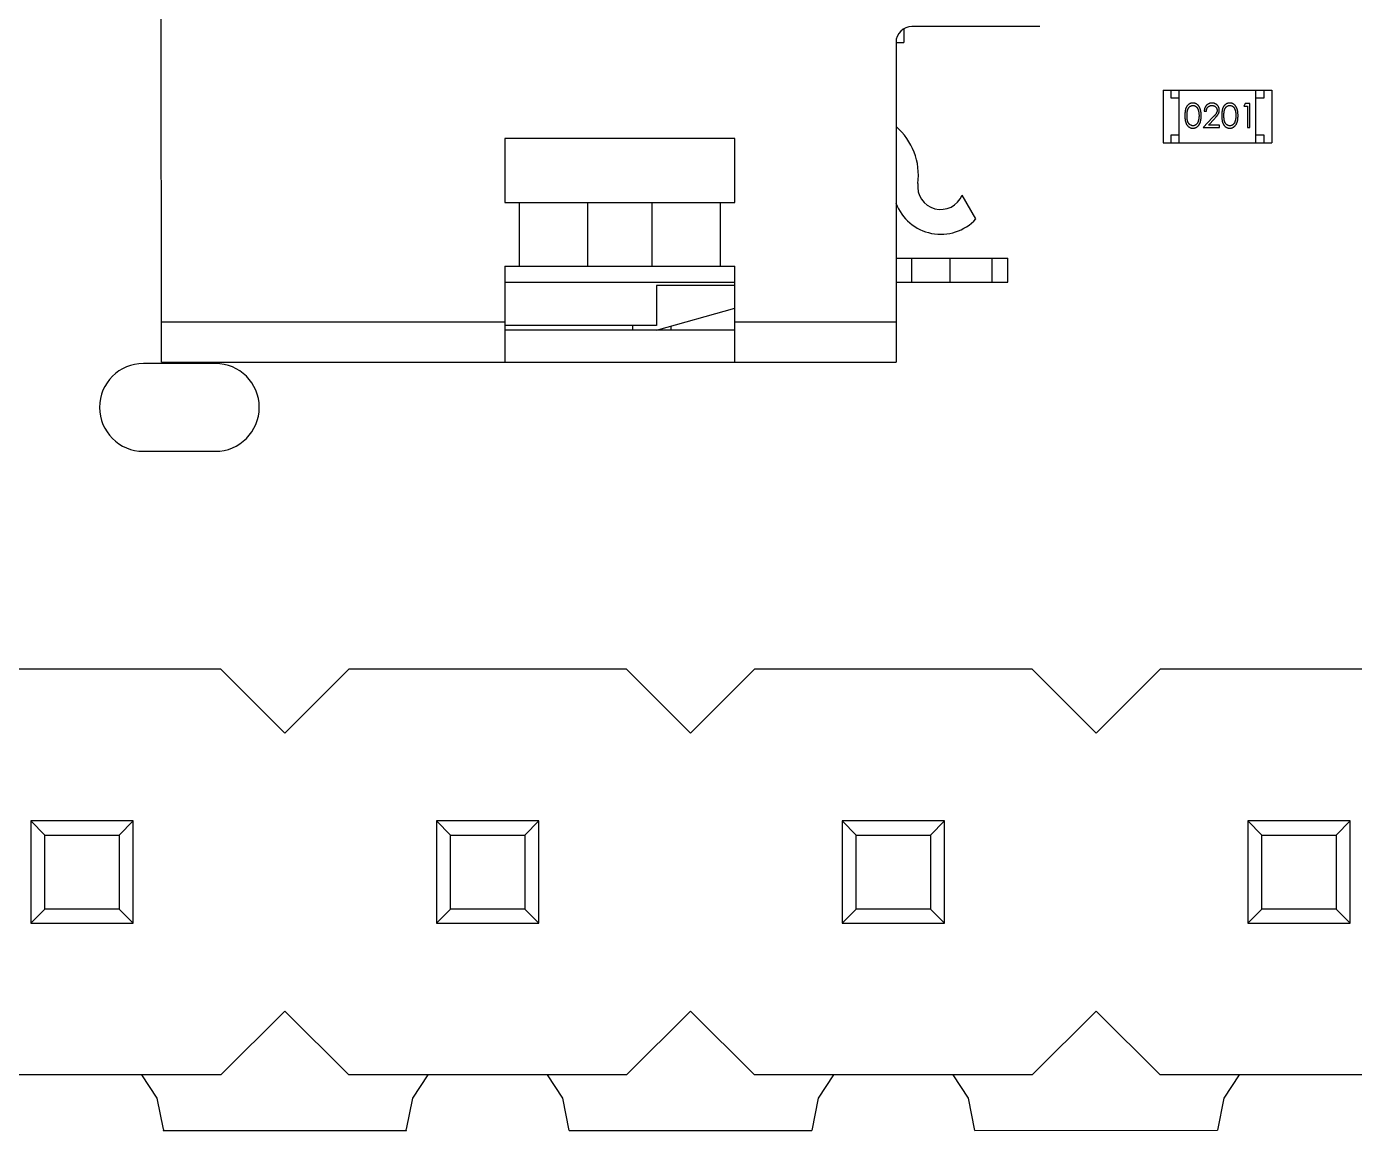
# Model space of a CAD drawing. Header units: millimetres. Extents: x 563 to 681, y 173 to 284.
# Drawn here: x 619.66 to 627.97, y 173.4 to 180.31 of the extents above; entities that cross this region are included whole.
import ezdxf

# ---------------------------------------------------------------- set-up
doc = ezdxf.new("R2010")
doc.units = ezdxf.units.MM
doc.header["$LTSCALE"] = 30.734
doc.layers.get('0').update_dxf_attribs({"linetype": 'CONTINUOUS'})

msp = doc.modelspace()

# ---------------------------------------------------------------- linework, layer by layer
at = {"linetype": 'Continuous'}
for p, q in [((620.5028, 178.2065), (620.4995, 189.6065)), ((625.1522, 180.2945), (625.1522, 180.2079)), ((626.0022, 180.3081), (625.2022, 180.3079)), ((625.1022, 180.2079), (625.1028, 178.2079)), ((625.1022, 180.2079), (625.1522, 180.2079)), ((626.7749, 179.9103), (626.7749, 179.5803)), ((626.7749, 179.9103), (627.4549, 179.9103)), ((626.8249, 179.8603), (626.8249, 179.9103)), ((626.8749, 179.8603), (626.8249, 179.8603)), ((626.8749, 179.5803), (626.8749, 179.9103)), ((627.3549, 179.5803), (627.3549, 179.9103)), ((627.4049, 179.8603), (627.3549, 179.8603)), ((627.4049, 179.9103), (627.4049, 179.8603)), ((627.4549, 179.9103), (627.4549, 179.5803)), ((627.0321, 179.7794), (627.0456, 179.7794)), ((627.289, 179.8256), (627.2802, 179.8102)), ((627.2802, 179.8102), (627.3033, 179.8102)), ((627.3167, 179.8256), (627.289, 179.8256)), ((627.3033, 179.8102), (627.3033, 179.6756)), ((627.3167, 179.6756), (627.3167, 179.8256)), ((627.0845, 179.7377), (627.0263, 179.6756)), ((627.0263, 179.6756), (627.1283, 179.6756)), ((627.0585, 179.691), (627.096, 179.731)), ((627.1283, 179.691), (627.0585, 179.691)), ((627.1283, 179.6756), (627.1283, 179.691)), ((627.3033, 179.6756), (627.3167, 179.6756)), ((624.0924, 179.6076), (622.6524, 179.6071)), ((622.6524, 179.6071), (622.6525, 179.2071)), ((624.0925, 179.2076), (624.0924, 179.6076)), ((626.8249, 179.5803), (626.8249, 179.6303)), ((626.8249, 179.6303), (626.8749, 179.6303)), ((627.3549, 179.6303), (627.4049, 179.6303)), ((627.4049, 179.6303), (627.4049, 179.5803)), ((626.7749, 179.5803), (627.4549, 179.5803)), ((622.6525, 179.2071), (624.0925, 179.2076)), ((622.7425, 179.2072), (622.7426, 178.8072)), ((623.1697, 179.2073), (623.1698, 178.8073)), ((623.5753, 178.8074), (623.5752, 179.2074)), ((624.0026, 178.8075), (624.0025, 179.2075)), ((625.6025, 179.1037), (625.5165, 179.2526)), ((625.1026, 178.8579), (625.8026, 178.8581)), ((625.1993, 178.8579), (625.1994, 178.7079)), ((625.4422, 178.7079), (625.4421, 178.8579)), ((625.7026, 178.858), (625.7026, 178.708)), ((625.8026, 178.7081), (625.8026, 178.8581)), ((622.6526, 178.8071), (624.0926, 178.8076)), ((622.6526, 178.8071), (622.6528, 178.2071)), ((624.0928, 178.2076), (624.0926, 178.8076)), ((622.6526, 178.7071), (624.0926, 178.7076)), ((624.0926, 178.6876), (623.6026, 178.6874)), ((623.6026, 178.6874), (623.6027, 178.4374)), ((625.1026, 178.7079), (625.8026, 178.7081)), ((623.6027, 178.4074), (624.0927, 178.546)), ((622.6527, 178.4571), (620.5027, 178.4565)), ((623.6027, 178.4374), (622.6527, 178.4371)), ((623.4527, 178.4374), (623.4527, 178.4074)), ((623.6927, 178.4329), (623.6927, 178.4074)), ((625.1027, 178.4579), (624.0927, 178.4576)), ((624.0927, 178.4076), (622.6527, 178.4071)), ((620.8404, 178.1991), (620.3904, 178.1991)), ((620.5028, 178.2065), (625.1028, 178.2079)), ((620.3904, 177.6491), (620.8404, 177.6491)), ((620.8755, 176.2854), (619.1355, 176.2854)), ((620.8755, 176.2854), (621.2755, 175.8854)), ((621.2755, 175.8854), (621.6755, 176.2854)), ((623.4155, 176.2854), (621.6755, 176.2854)), ((623.4155, 176.2854), (623.8155, 175.8854)), ((623.8155, 175.8854), (624.2155, 176.2854)), ((625.9555, 176.2854), (624.2155, 176.2854)), ((625.9555, 176.2854), (626.3555, 175.8854)), ((626.3555, 175.8854), (626.7555, 176.2854)), ((628.4955, 176.2854), (626.7555, 176.2854)), ((619.6855, 175.3354), (619.6855, 174.6954)), ((619.7736, 175.2472), (619.6855, 175.3354)), ((620.3255, 175.3354), (619.6855, 175.3354)), ((620.3255, 175.3354), (620.2373, 175.2472)), ((620.3255, 174.6954), (620.3255, 175.3354)), ((622.2255, 175.3354), (622.2255, 174.6954)), ((622.3136, 175.2472), (622.2255, 175.3354)), ((622.8655, 175.3354), (622.2255, 175.3354)), ((622.8655, 175.3354), (622.7773, 175.2472)), ((622.8655, 174.6954), (622.8655, 175.3354)), ((624.7655, 175.3354), (624.7655, 174.6954)), ((624.8536, 175.2472), (624.7655, 175.3354)), ((625.4055, 175.3354), (624.7655, 175.3354)), ((625.4055, 175.3354), (625.3173, 175.2472)), ((625.4055, 174.6954), (625.4055, 175.3354)), ((627.3055, 175.3354), (627.3055, 174.6954)), ((627.3936, 175.2472), (627.3055, 175.3354)), ((627.9455, 175.3354), (627.3055, 175.3354)), ((627.9455, 175.3354), (627.8573, 175.2472)), ((627.9455, 174.6954), (627.9455, 175.3354)), ((619.7736, 174.7835), (619.7736, 175.2472)), ((619.7736, 175.2472), (620.2373, 175.2472)), ((620.2373, 175.2472), (620.2373, 174.7835)), ((622.3136, 174.7835), (622.3136, 175.2472)), ((622.3136, 175.2472), (622.7773, 175.2472)), ((622.7773, 175.2472), (622.7773, 174.7835)), ((624.8536, 174.7835), (624.8536, 175.2472)), ((624.8536, 175.2472), (625.3173, 175.2472)), ((625.3173, 175.2472), (625.3173, 174.7835)), ((627.3936, 174.7835), (627.3936, 175.2472)), ((627.3936, 175.2472), (627.8573, 175.2472)), ((627.8573, 175.2472), (627.8573, 174.7835)), ((619.7736, 174.7835), (619.6855, 174.6954)), ((620.2373, 174.7835), (619.7736, 174.7835)), ((620.3255, 174.6954), (620.2373, 174.7835)), ((622.3136, 174.7835), (622.2255, 174.6954)), ((622.7773, 174.7835), (622.3136, 174.7835)), ((622.8655, 174.6954), (622.7773, 174.7835)), ((624.8536, 174.7835), (624.7655, 174.6954)), ((625.3173, 174.7835), (624.8536, 174.7835)), ((625.4055, 174.6954), (625.3173, 174.7835)), ((627.3936, 174.7835), (627.3055, 174.6954)), ((627.8573, 174.7835), (627.3936, 174.7835)), ((627.9455, 174.6954), (627.8573, 174.7835)), ((619.6855, 174.6954), (620.3255, 174.6954)), ((622.2255, 174.6954), (622.8655, 174.6954)), ((624.7655, 174.6954), (625.4055, 174.6954)), ((627.3055, 174.6954), (627.9455, 174.6954)), ((621.2755, 174.1454), (620.8755, 173.7454)), ((621.6755, 173.7454), (621.2755, 174.1454)), ((623.8155, 174.1454), (623.4155, 173.7454)), ((624.2155, 173.7454), (623.8155, 174.1454)), ((626.3555, 174.1454), (625.9555, 173.7454)), ((626.7555, 173.7454), (626.3555, 174.1454)), ((620.8755, 173.7454), (619.1355, 173.7454)), ((620.4765, 173.6005), (620.3796, 173.7454)), ((623.4155, 173.7454), (621.6755, 173.7454)), ((622.1713, 173.7454), (622.0745, 173.6005)), ((623.0165, 173.6005), (622.9196, 173.7454)), ((625.9555, 173.7454), (624.2155, 173.7454)), ((624.7113, 173.7454), (624.6145, 173.6005)), ((625.5565, 173.6005), (625.4596, 173.7454)), ((628.4955, 173.7454), (626.7555, 173.7454)), ((627.2513, 173.7454), (627.1545, 173.6005)), ((620.5153, 173.4054), (620.4765, 173.6005)), ((622.0745, 173.6005), (622.0357, 173.4054)), ((623.0567, 173.3982), (623.0165, 173.6005)), ((624.6145, 173.6005), (624.5743, 173.3984)), ((625.5966, 173.3985), (625.5565, 173.6005)), ((627.1545, 173.6005), (627.1144, 173.3987)), ((620.5153, 173.4054), (620.5138, 173.3979)), ((620.5138, 173.3979), (622.0371, 173.3981)), ((622.0371, 173.3981), (622.0357, 173.4054)), ((623.0567, 173.3982), (624.5743, 173.3984)), ((625.5966, 173.3985), (627.1144, 173.3987))]:
    msp.add_line(p, q, dxfattribs=at)
for centre, radius, start, end in [((625.2022, 180.2079), 0.1, 90.01659, 180.01659), ((624.8424, 179.3778), 0.4, 352.63436, 49.40313), ((625.3827, 179.3079), 0.1448, 172.63436, 337.5176), ((625.3827, 179.3079), 0.3, 200.62811, 317.10404), ((620.3904, 177.9241), 0.275, 90.00001, 270.00001), ((620.8404, 177.9241), 0.275, 270.00001, 90.00001)]:
    msp.add_arc(centre, radius, start, end, dxfattribs=at)
for points, knots in [([(626.9611, 179.8294), (626.9599, 179.8294), (626.9576, 179.8294), (626.9541, 179.829), (626.9508, 179.8283), (626.9475, 179.8274), (626.9443, 179.8262), (626.9411, 179.8247), (626.9381, 179.823), (626.9352, 179.8211), (626.9323, 179.8189), (626.9297, 179.8164), (626.9272, 179.8137), (626.9249, 179.8107), (626.9227, 179.8075), (626.9207, 179.8041), (626.9189, 179.8004), (626.9172, 179.7964), (626.9157, 179.7921), (626.9145, 179.7874), (626.9133, 179.7823), (626.9125, 179.7768), (626.9118, 179.7708), (626.9113, 179.7644), (626.911, 179.7576), (626.911, 179.7529), (626.9109, 179.7505)], [0, 0, 0, 0, 0.033742, 0.066533, 0.099153, 0.13154, 0.164087, 0.196563, 0.229707, 0.263315, 0.297504, 0.331686, 0.366482, 0.4021, 0.438958, 0.476748, 0.515985, 0.556589, 0.599519, 0.645765, 0.695487, 0.748721, 0.805687, 0.866754, 0.931405, 1, 1, 1, 1]), ([(626.9244, 179.7506), (626.9244, 179.7526), (626.9244, 179.7565), (626.9247, 179.7622), (626.925, 179.7674), (626.9256, 179.7723), (626.9261, 179.7769), (626.927, 179.781), (626.9279, 179.7848), (626.929, 179.7882), (626.9302, 179.7913), (626.9316, 179.7942), (626.9331, 179.7969), (626.9347, 179.7994), (626.9364, 179.8017), (626.9383, 179.8039), (626.9404, 179.8058), (626.9432, 179.8081), (626.947, 179.8104), (626.9517, 179.8126), (626.9566, 179.8138), (626.9599, 179.814), (626.9615, 179.814)], [0, 0, 0, 0, 0.073302, 0.142286, 0.206253, 0.266017, 0.321612, 0.372532, 0.419497, 0.462398, 0.502825, 0.541489, 0.579034, 0.615143, 0.650298, 0.684912, 0.718701, 0.752189, 0.817245, 0.879117, 0.939613, 1, 1, 1, 1]), ([(627.0129, 179.7505), (627.0128, 179.7528), (627.0128, 179.7573), (627.0125, 179.7639), (627.012, 179.7701), (627.0112, 179.7759), (627.0103, 179.7814), (627.0091, 179.7865), (627.0077, 179.7913), (627.0061, 179.7957), (627.0043, 179.7998), (627.0024, 179.8036), (627.0002, 179.8072), (626.998, 179.8105), (626.9956, 179.8135), (626.993, 179.8163), (626.9903, 179.8188), (626.9874, 179.821), (626.9845, 179.823), (626.9814, 179.8247), (626.9782, 179.8262), (626.9749, 179.8274), (626.9716, 179.8283), (626.9682, 179.829), (626.9647, 179.8294), (626.9623, 179.8294), (626.9611, 179.8294)], [0, 0, 0, 0, 0.065278, 0.127205, 0.186168, 0.241675, 0.294115, 0.343609, 0.390387, 0.434463, 0.476646, 0.517002, 0.555936, 0.593716, 0.630057, 0.665601, 0.700745, 0.734917, 0.768681, 0.802087, 0.834849, 0.867433, 0.900138, 0.932806, 0.966212, 1, 1, 1, 1]), ([(626.9615, 179.814), (626.9632, 179.814), (626.9665, 179.8138), (626.9713, 179.8126), (626.976, 179.8104), (626.9797, 179.8081), (626.9826, 179.8058), (626.9846, 179.8038), (626.9866, 179.8016), (626.9884, 179.7991), (626.9901, 179.7964), (626.9916, 179.7934), (626.9931, 179.7902), (626.9944, 179.7868), (626.9956, 179.7831), (626.9967, 179.7792), (626.9975, 179.7751), (626.9982, 179.7707), (626.9987, 179.766), (626.9992, 179.7611), (626.9993, 179.7559), (626.9994, 179.7524), (626.9994, 179.7506)], [0, 0, 0, 0, 0.059689, 0.119507, 0.181075, 0.246162, 0.279894, 0.314468, 0.350403, 0.387474, 0.426147, 0.466624, 0.508745, 0.553328, 0.600058, 0.649177, 0.700552, 0.754894, 0.811825, 0.871514, 0.934319, 1, 1, 1, 1]), ([(627.081, 179.8294), (627.0793, 179.8294), (627.0761, 179.8293), (627.0712, 179.8286), (627.0666, 179.8275), (627.0622, 179.826), (627.058, 179.824), (627.0539, 179.8216), (627.0501, 179.8187), (627.0466, 179.8154), (627.0433, 179.8118), (627.0404, 179.8079), (627.038, 179.8037), (627.036, 179.7993), (627.0343, 179.7947), (627.0332, 179.7898), (627.0324, 179.7847), (627.0322, 179.7812), (627.0321, 179.7794)], [0, 0, 0, 0, 0.06445, 0.126725, 0.187421, 0.247417, 0.306749, 0.366595, 0.427749, 0.490235, 0.553031, 0.614805, 0.676505, 0.738096, 0.801021, 0.864897, 0.931209, 1, 1, 1, 1]), ([(627.0456, 179.7794), (627.0457, 179.7808), (627.0459, 179.7834), (627.0467, 179.7871), (627.0476, 179.7907), (627.0489, 179.794), (627.0504, 179.7971), (627.0521, 179.8), (627.0541, 179.8026), (627.0564, 179.805), (627.0588, 179.8071), (627.0614, 179.809), (627.0642, 179.8106), (627.0672, 179.8118), (627.0702, 179.8128), (627.0735, 179.8135), (627.0769, 179.814), (627.0792, 179.814), (627.0803, 179.814)], [0, 0, 0, 0, 0.073648, 0.143686, 0.210962, 0.275557, 0.338064, 0.399311, 0.4594, 0.51934, 0.579024, 0.637809, 0.695959, 0.754122, 0.813113, 0.873453, 0.935561, 1, 1, 1, 1]), ([(627.0803, 179.814), (627.0815, 179.814), (627.0837, 179.814), (627.0869, 179.8135), (627.09, 179.8128), (627.093, 179.8118), (627.0958, 179.8106), (627.0985, 179.809), (627.1011, 179.8072), (627.1035, 179.8051), (627.1057, 179.8028), (627.1076, 179.8004), (627.1092, 179.7979), (627.1106, 179.7952), (627.1116, 179.7925), (627.1123, 179.7896), (627.1128, 179.7867), (627.1128, 179.7847), (627.1129, 179.7836)], [0, 0, 0, 0, 0.068027, 0.133505, 0.19695, 0.26027, 0.322741, 0.384982, 0.448465, 0.513424, 0.578224, 0.640011, 0.700094, 0.760067, 0.819012, 0.877878, 0.938035, 1, 1, 1, 1]), ([(627.1263, 179.7848), (627.1263, 179.7863), (627.1262, 179.7892), (627.1256, 179.7936), (627.1246, 179.7977), (627.1233, 179.8017), (627.1215, 179.8056), (627.1193, 179.8093), (627.1168, 179.8128), (627.1138, 179.8162), (627.1106, 179.8193), (627.1071, 179.822), (627.1033, 179.8243), (627.0994, 179.8262), (627.0951, 179.8276), (627.0906, 179.8287), (627.0859, 179.8293), (627.0827, 179.8294), (627.081, 179.8294)], [0, 0, 0, 0, 0.06271, 0.123347, 0.183401, 0.242828, 0.302097, 0.36242, 0.423725, 0.487032, 0.550491, 0.612709, 0.674265, 0.73617, 0.799211, 0.863483, 0.930525, 1, 1, 1, 1]), ([(627.1129, 179.7836), (627.1128, 179.782), (627.1127, 179.7788), (627.1116, 179.774), (627.1099, 179.7693), (627.108, 179.7655), (627.1059, 179.7624), (627.104, 179.7597), (627.1017, 179.7568), (627.099, 179.7535), (627.0959, 179.75), (627.0925, 179.7461), (627.0886, 179.742), (627.0859, 179.7391), (627.0845, 179.7377)], [0, 0, 0, 0, 0.088014, 0.174976, 0.2638, 0.355443, 0.406413, 0.465519, 0.533076, 0.609353, 0.693899, 0.787171, 0.889197, 1, 1, 1, 1]), ([(627.096, 179.731), (627.0974, 179.7326), (627.1002, 179.7355), (627.1041, 179.7399), (627.1077, 179.744), (627.1109, 179.7479), (627.1137, 179.7515), (627.1162, 179.7549), (627.1183, 179.7581), (627.1207, 179.7619), (627.123, 179.7666), (627.1249, 179.7725), (627.1261, 179.7786), (627.1263, 179.7827), (627.1263, 179.7848)], [0, 0, 0, 0, 0.09953, 0.192079, 0.277712, 0.357454, 0.429648, 0.495771, 0.555538, 0.608657, 0.707578, 0.804328, 0.901298, 1, 1, 1, 1]), ([(627.1919, 179.8294), (627.1907, 179.8294), (627.1884, 179.8294), (627.1849, 179.829), (627.1815, 179.8283), (627.1782, 179.8274), (627.175, 179.8262), (627.1719, 179.8247), (627.1689, 179.823), (627.1659, 179.8211), (627.1631, 179.8189), (627.1604, 179.8164), (627.158, 179.8137), (627.1557, 179.8107), (627.1535, 179.8075), (627.1515, 179.8041), (627.1497, 179.8004), (627.148, 179.7964), (627.1465, 179.7921), (627.1452, 179.7874), (627.1441, 179.7823), (627.1433, 179.7768), (627.1426, 179.7708), (627.1421, 179.7644), (627.1418, 179.7576), (627.1417, 179.7529), (627.1417, 179.7505)], [0, 0, 0, 0, 0.033742, 0.066533, 0.099153, 0.13154, 0.164087, 0.196563, 0.229707, 0.263315, 0.297504, 0.331686, 0.366482, 0.4021, 0.438958, 0.476748, 0.515985, 0.556589, 0.599519, 0.645765, 0.695487, 0.748721, 0.805687, 0.866754, 0.931405, 1, 1, 1, 1]), ([(627.1552, 179.7506), (627.1552, 179.7526), (627.1552, 179.7565), (627.1555, 179.7622), (627.1558, 179.7674), (627.1563, 179.7723), (627.1569, 179.7769), (627.1577, 179.781), (627.1587, 179.7848), (627.1597, 179.7882), (627.161, 179.7913), (627.1623, 179.7942), (627.1638, 179.7969), (627.1655, 179.7994), (627.1672, 179.8017), (627.1691, 179.8039), (627.1711, 179.8058), (627.174, 179.8081), (627.1777, 179.8104), (627.1824, 179.8126), (627.1873, 179.8138), (627.1907, 179.814), (627.1923, 179.814)], [0, 0, 0, 0, 0.073302, 0.142286, 0.206253, 0.266017, 0.321612, 0.372532, 0.419497, 0.462398, 0.502825, 0.541489, 0.579034, 0.615143, 0.650298, 0.684912, 0.718701, 0.752189, 0.817245, 0.879117, 0.939613, 1, 1, 1, 1]), ([(627.2436, 179.7505), (627.2436, 179.7528), (627.2436, 179.7573), (627.2433, 179.7639), (627.2427, 179.7701), (627.242, 179.7759), (627.241, 179.7814), (627.2399, 179.7865), (627.2385, 179.7913), (627.2369, 179.7957), (627.235, 179.7998), (627.2331, 179.8036), (627.231, 179.8072), (627.2288, 179.8105), (627.2264, 179.8135), (627.2238, 179.8163), (627.2211, 179.8188), (627.2182, 179.821), (627.2152, 179.823), (627.2121, 179.8247), (627.209, 179.8262), (627.2057, 179.8274), (627.2024, 179.8283), (627.1989, 179.829), (627.1954, 179.8294), (627.1931, 179.8294), (627.1919, 179.8294)], [0, 0, 0, 0, 0.065278, 0.127205, 0.186168, 0.241675, 0.294115, 0.343609, 0.390387, 0.434463, 0.476646, 0.517002, 0.555936, 0.593716, 0.630057, 0.665601, 0.700745, 0.734917, 0.768681, 0.802087, 0.834849, 0.867433, 0.900138, 0.932806, 0.966212, 1, 1, 1, 1]), ([(627.1923, 179.814), (627.194, 179.814), (627.1972, 179.8138), (627.2021, 179.8126), (627.2068, 179.8104), (627.2105, 179.8081), (627.2134, 179.8058), (627.2154, 179.8038), (627.2174, 179.8016), (627.2192, 179.7991), (627.2209, 179.7964), (627.2224, 179.7934), (627.2239, 179.7902), (627.2252, 179.7868), (627.2263, 179.7831), (627.2274, 179.7792), (627.2282, 179.7751), (627.229, 179.7707), (627.2295, 179.766), (627.2299, 179.7611), (627.2301, 179.7559), (627.2302, 179.7524), (627.2302, 179.7506)], [0, 0, 0, 0, 0.059689, 0.119507, 0.181075, 0.246162, 0.279894, 0.314468, 0.350403, 0.387474, 0.426147, 0.466624, 0.508745, 0.553328, 0.600058, 0.649177, 0.700552, 0.754894, 0.811825, 0.871514, 0.934319, 1, 1, 1, 1]), ([(626.9109, 179.7505), (626.911, 179.7481), (626.911, 179.7435), (626.9113, 179.7367), (626.9118, 179.7304), (626.9125, 179.7244), (626.9134, 179.7189), (626.9145, 179.7138), (626.9158, 179.709), (626.9173, 179.7047), (626.919, 179.7007), (626.9209, 179.697), (626.9229, 179.6935), (626.9251, 179.6903), (626.9274, 179.6873), (626.9298, 179.6846), (626.9325, 179.6822), (626.9353, 179.68), (626.9382, 179.6781), (626.9412, 179.6764), (626.9443, 179.6749), (626.9475, 179.6738), (626.9508, 179.6729), (626.9541, 179.6722), (626.9576, 179.6718), (626.9599, 179.6718), (626.9611, 179.6717)], [0, 0, 0, 0, 0.068113, 0.132564, 0.193427, 0.250218, 0.303569, 0.353576, 0.400235, 0.443586, 0.484619, 0.524292, 0.56238, 0.599049, 0.63494, 0.669782, 0.704009, 0.737842, 0.771098, 0.803896, 0.836415, 0.868639, 0.900715, 0.933378, 0.966213, 1, 1, 1, 1]), ([(626.9615, 179.6871), (626.9599, 179.6872), (626.9566, 179.6874), (626.9517, 179.6887), (626.947, 179.6907), (626.9432, 179.6931), (626.9404, 179.6954), (626.9383, 179.6973), (626.9364, 179.6995), (626.9346, 179.7018), (626.933, 179.7043), (626.9316, 179.707), (626.9302, 179.7099), (626.9289, 179.713), (626.9279, 179.7165), (626.9269, 179.7202), (626.9262, 179.7244), (626.9255, 179.7289), (626.925, 179.7338), (626.9247, 179.739), (626.9244, 179.7447), (626.9244, 179.7486), (626.9244, 179.7506)], [0, 0, 0, 0, 0.060034, 0.120278, 0.182348, 0.247919, 0.281641, 0.315701, 0.350322, 0.385703, 0.421819, 0.459196, 0.497866, 0.538301, 0.58121, 0.628183, 0.679403, 0.734699, 0.794074, 0.858416, 0.927049, 1, 1, 1, 1]), ([(626.9611, 179.6717), (626.9623, 179.6718), (626.9647, 179.6718), (626.9682, 179.6722), (626.9716, 179.6729), (626.975, 179.6738), (626.9782, 179.675), (626.9814, 179.6765), (626.9845, 179.6782), (626.9875, 179.6802), (626.9904, 179.6825), (626.9931, 179.685), (626.9957, 179.6878), (626.9981, 179.6908), (627.0004, 179.6941), (627.0025, 179.6977), (627.0044, 179.7015), (627.0062, 179.7056), (627.0078, 179.7099), (627.0091, 179.7147), (627.0103, 179.7198), (627.0113, 179.7252), (627.012, 179.7311), (627.0125, 179.7372), (627.0128, 179.7438), (627.0128, 179.7482), (627.0129, 179.7505)], [0, 0, 0, 0, 0.033824, 0.067298, 0.10028, 0.133019, 0.165736, 0.198792, 0.232372, 0.266409, 0.301016, 0.336196, 0.371972, 0.408574, 0.446394, 0.485225, 0.525372, 0.567224, 0.611081, 0.65775, 0.70702, 0.759235, 0.814484, 0.873227, 0.934937, 1, 1, 1, 1]), ([(626.9937, 179.7129), (626.9933, 179.7118), (626.9926, 179.7098), (626.9913, 179.7068), (626.9898, 179.7041), (626.9882, 179.7016), (626.9864, 179.6993), (626.9846, 179.6971), (626.9826, 179.6952), (626.9798, 179.693), (626.9761, 179.6906), (626.9714, 179.6886), (626.9665, 179.6873), (626.9632, 179.6872), (626.9615, 179.6871)], [0, 0, 0, 0, 0.075949, 0.148549, 0.218996, 0.286119, 0.351826, 0.416074, 0.478265, 0.540325, 0.660405, 0.774606, 0.887187, 1, 1, 1, 1]), ([(626.9994, 179.7506), (626.9994, 179.7488), (626.9994, 179.7452), (626.9991, 179.74), (626.9986, 179.735), (626.9981, 179.7302), (626.9972, 179.7256), (626.9963, 179.7211), (626.9951, 179.7169), (626.9942, 179.7142), (626.9937, 179.7129)], [0, 0, 0, 0, 0.141157, 0.277773, 0.409244, 0.535676, 0.657497, 0.775458, 0.889412, 1, 1, 1, 1]), ([(627.1417, 179.7505), (627.1417, 179.7481), (627.1418, 179.7435), (627.1421, 179.7367), (627.1426, 179.7304), (627.1433, 179.7244), (627.1442, 179.7189), (627.1452, 179.7138), (627.1466, 179.709), (627.1481, 179.7047), (627.1498, 179.7007), (627.1516, 179.697), (627.1536, 179.6935), (627.1558, 179.6903), (627.1581, 179.6873), (627.1606, 179.6846), (627.1633, 179.6822), (627.166, 179.68), (627.169, 179.6781), (627.172, 179.6764), (627.1751, 179.6749), (627.1783, 179.6738), (627.1815, 179.6729), (627.1849, 179.6722), (627.1884, 179.6718), (627.1907, 179.6718), (627.1919, 179.6717)], [0, 0, 0, 0, 0.068113, 0.132564, 0.193427, 0.250218, 0.303569, 0.353576, 0.400235, 0.443586, 0.484619, 0.524292, 0.56238, 0.599049, 0.63494, 0.669782, 0.704009, 0.737842, 0.771098, 0.803896, 0.836415, 0.868639, 0.900715, 0.933378, 0.966213, 1, 1, 1, 1]), ([(627.1923, 179.6871), (627.1907, 179.6872), (627.1874, 179.6874), (627.1825, 179.6887), (627.1777, 179.6907), (627.174, 179.6931), (627.1711, 179.6954), (627.1691, 179.6973), (627.1672, 179.6995), (627.1654, 179.7018), (627.1638, 179.7043), (627.1623, 179.707), (627.161, 179.7099), (627.1597, 179.713), (627.1586, 179.7165), (627.1577, 179.7202), (627.1569, 179.7244), (627.1563, 179.7289), (627.1558, 179.7338), (627.1555, 179.739), (627.1552, 179.7447), (627.1552, 179.7486), (627.1552, 179.7506)], [0, 0, 0, 0, 0.060034, 0.120278, 0.182348, 0.247919, 0.281641, 0.315701, 0.350322, 0.385703, 0.421819, 0.459196, 0.497866, 0.538301, 0.58121, 0.628183, 0.679403, 0.734699, 0.794074, 0.858416, 0.927049, 1, 1, 1, 1]), ([(627.1919, 179.6717), (627.1931, 179.6718), (627.1954, 179.6718), (627.1989, 179.6722), (627.2024, 179.6729), (627.2057, 179.6738), (627.209, 179.675), (627.2122, 179.6765), (627.2153, 179.6782), (627.2183, 179.6802), (627.2212, 179.6825), (627.2239, 179.685), (627.2265, 179.6878), (627.2289, 179.6908), (627.2312, 179.6941), (627.2332, 179.6977), (627.2352, 179.7015), (627.2369, 179.7056), (627.2386, 179.7099), (627.2399, 179.7147), (627.2411, 179.7198), (627.242, 179.7252), (627.2427, 179.7311), (627.2433, 179.7372), (627.2436, 179.7438), (627.2436, 179.7482), (627.2436, 179.7505)], [0, 0, 0, 0, 0.033824, 0.067298, 0.10028, 0.133019, 0.165736, 0.198792, 0.232372, 0.266409, 0.301016, 0.336196, 0.371972, 0.408574, 0.446394, 0.485225, 0.525372, 0.567224, 0.611081, 0.65775, 0.70702, 0.759235, 0.814484, 0.873227, 0.934937, 1, 1, 1, 1]), ([(627.2245, 179.7129), (627.2241, 179.7118), (627.2234, 179.7098), (627.222, 179.7068), (627.2206, 179.7041), (627.219, 179.7016), (627.2172, 179.6993), (627.2154, 179.6971), (627.2133, 179.6952), (627.2105, 179.693), (627.2069, 179.6906), (627.2021, 179.6886), (627.1973, 179.6873), (627.194, 179.6872), (627.1923, 179.6871)], [0, 0, 0, 0, 0.075949, 0.148549, 0.218996, 0.286119, 0.351826, 0.416074, 0.478265, 0.540325, 0.660405, 0.774606, 0.887187, 1, 1, 1, 1]), ([(627.2302, 179.7506), (627.2302, 179.7488), (627.2301, 179.7452), (627.2299, 179.74), (627.2294, 179.735), (627.2288, 179.7302), (627.228, 179.7256), (627.2271, 179.7211), (627.2259, 179.7169), (627.225, 179.7142), (627.2245, 179.7129)], [0, 0, 0, 0, 0.141157, 0.277773, 0.409244, 0.535676, 0.657497, 0.775458, 0.889412, 1, 1, 1, 1])]:
    msp.add_open_spline(points, degree=3, knots=knots, dxfattribs=at)

doc.saveas('drawing.dxf')
